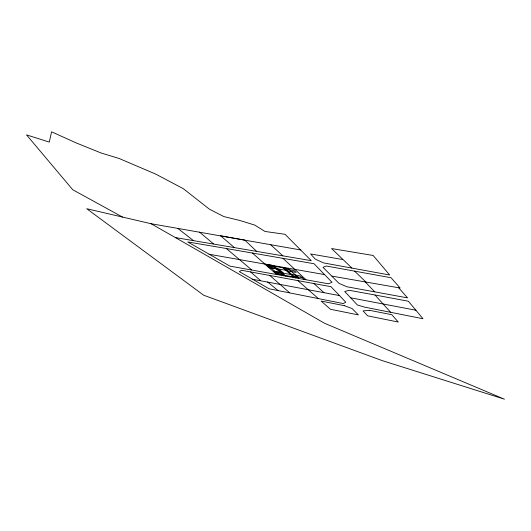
<?xml version="1.0" encoding="UTF-8"?>
<svg xmlns="http://www.w3.org/2000/svg" width="531" height="531" viewBox="0 0 531 531"><rect width="100%" height="100%" fill="white"/><g stroke="black" fill="none" stroke-linecap="round" stroke-linejoin="round"><path stroke-width="0.8" d="M331.968 276.12L400.135 288.014L391.088 277.753L326.299 266.011L322.994 267.332L338.984 283.348L346.862 286.76L407.596 297.884L398.681 287.802M175.396 237.576L324.541 323.26L504.45 399.193L382.187 360.602L203.705 295.236L86.732 208.723L151.03 223.71L175.396 237.576L311.285 260.681L285.061 234.304L264.969 231.456L254.814 225.104L239.8 220.471L223.923 216.595L209.413 209.187L183.288 188.671L155.809 174.148L119.269 158.537L101.149 153.001L75.946 142.819L51.56 131.807L49.297 142.082L26.55 134.887L72.72 189.726L122.522 217.066M226.359 248.535L314.04 263.728L332.034 282.293L328.463 283.793L229.916 266.124L187.742 241.937L226.352 248.515L251.661 269.894M252.125 279.187L339.548 295.601L345.754 302.219L343.305 303.566L269.091 288.791L239.342 271.62L241.512 270.266L330.966 286.687L339.548 295.601M209.055 254.243L324.574 274.6M151.03 223.71L300.904 250.001M342.575 259.506L310.615 253.964L315.261 259.101L323.558 262.911L389.674 275.005L373.167 255.484L331.57 248.535L351.867 268.029M273.511 265.573L265.161 264.113L269.35 267.657L279.253 269.409L283.322 272.901L273.472 271.149L277.527 274.587M267.266 265.892L275.589 267.352M285.678 269.131L294.167 270.624L296.172 272.396L287.709 270.903M270.518 267.584L286.574 270.418L291.406 274.62L275.456 271.779M291.731 274.401L300.148 275.901L304.057 279.352M275.509 272.874L283.74 274.348M293.716 276.133L302.106 277.633M375.005 295.004L349.239 290.298L344.712 291.499L357.409 305.006L364.538 307.117L423.021 318.746L408.352 301.223L375.005 295.004L390.643 312.281M350.779 297.825L415.952 310.243M177.759 228.363L193.443 240.616M267.531 281.928L278.025 290.543M199.517 232.1L213.528 243.902M234.138 247.373L220.531 235.751L244.764 240.112L256.652 251.349M273.438 265.513L285.751 276.067M272.868 266.024L283.508 275.124M289.68 292.82L269.748 275.41M318.394 298.601L297.811 280.58M282.957 267.79L293.451 276.91M252.338 252.988L276.585 274.421M283.587 267.312L295.694 277.859M250.619 271.918L260.575 280.62M313.901 283.541L324.016 292.674M270.538 244.652L282.93 255.882M305.969 279.698L282.963 258.371M354.648 271.188L365.879 282.014M365.215 281.921L374.713 291.811M369.596 310.336L363.045 310.9L367.651 315.845L398.277 322.045L391.778 314.71L369.596 310.336M288.326 268.732L267.591 265.095L278.304 274.195L298.741 277.859L288.326 268.732M344.234 305.65L321.109 301.064L330.494 309.274L358.385 314.916L352.08 308.531L344.234 305.65"/></g></svg>
